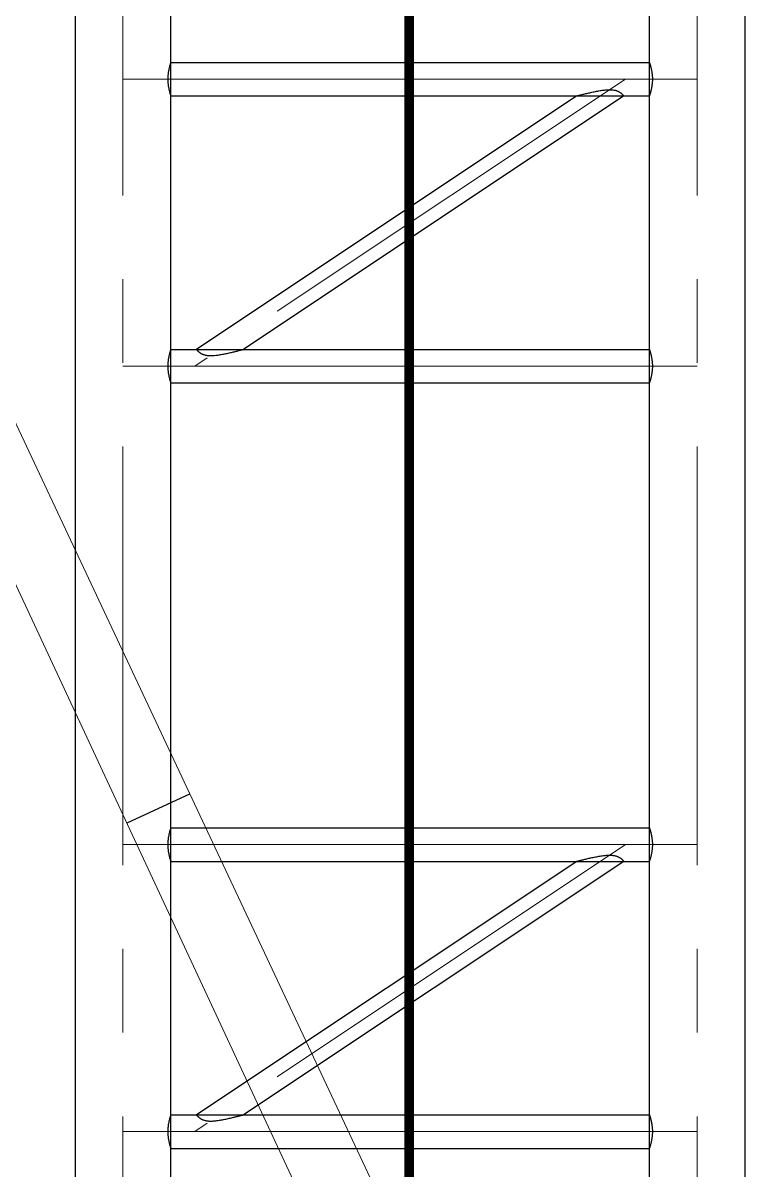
# Model space of a CAD drawing. Extents: x 1767995 to 4174245, y 542814 to 862564.
# Drawn here: x 3443239 to 3450784, y 832045 to 844034 of the extents above; entities that cross this region are included whole.
import ezdxf

# ---------------------------------------------------------------- set-up
doc = ezdxf.new("R2010")
doc.units = 0
doc.header["$LTSCALE"] = 3500
doc.linetypes.add('ACAD_ISO08W100', pattern=[36, 24, -3, 6, -3])
doc.linetypes.add('CENTER', pattern=[2, 1.25, -0.25, 0.25, -0.25])
for name, color, linetype, lineweight in [('1粗实线', 1, 'Continuous', 30), ('3中心线', 6, 'CENTER', 18), ('细实线', 7, 'Continuous', 15)]:
    doc.layers.add(name, color=color, linetype=linetype, lineweight=lineweight)

# ---------------------------------------------------------------- blocks, each defined once
blk = doc.blocks.new('rgdfggfg')
at = {"color": 7}
blk.add_line((12325430, -1138227), (12326086, -1138533), dxfattribs=at)
at = {"layer": '细实线', "color": 1}
for p, q in [((12334648, -1118597), (12321883, -1145780)), ((12335281, -1118797), (12322709, -1145780))]:
    blk.add_line(p, q, dxfattribs=at)
blk = doc.blocks.new('etretrt')
at = {"color": 1, "linetype": 'ACAD_ISO08W100', "lineweight": 13, "ltscale": 50}
for p, q in [((92131, 57416, 0), (98131, 57416, 0)), ((92131, 49416, 0), (98131, 49416, 0))]:
    blk.add_line(p, q, dxfattribs=at)
at = {"layer": '1粗实线'}
for p, q in [((91631, 70575, 0), (91631, 12025, 0)), ((97631, 70575, 0), (97631, 11995, 0)), ((92631, 60591, 0), (97631, 60591, 0)), ((92631, 60240, 0), (97631, 60240, 0)), ((96872, 60240, 0), (92899, 57591, 0)), ((97364, 60240, 0), (93391, 57591, 0)), ((92631, 57591, 0), (97631, 57591, 0)), ((92631, 57240, 0), (97631, 57240, 0)), ((92631, 52591, 0), (97631, 52591, 0)), ((92631, 52240, 0), (97631, 52240, 0)), ((96872, 52240, 0), (92899, 49591, 0)), ((97364, 52240, 0), (93391, 49591, 0)), ((92631, 49591, 0), (97631, 49591, 0)), ((92631, 49240, 0), (97631, 49240, 0))]:
    blk.add_line(p, q, dxfattribs=at)
at = {"layer": '1粗实线', "elevation": 0}
for points in [[(92631, 12025), (92631, 70575)], [(98631, 11995), (98631, 70575)]]:
    blk.add_lwpolyline(points, dxfattribs=at)
at = {"layer": '1粗实线'}
for points in [[(92631, 60591), (92631, 60591), (92631, 60591), (92631, 60590), (92631, 60589), (92630, 60588), (92630, 60586), (92629, 60585), (92628, 60583), (92628, 60580), (92627, 60578), (92626, 60575), (92625, 60572), (92624, 60569), (92623, 60565), (92622, 60562), (92621, 60558), (92619, 60553), (92618, 60549), (92617, 60544), (92616, 60540), (92615, 60535), (92613, 60530), (92612, 60524), (92611, 60519), (92610, 60513), (92609, 60507), (92607, 60501), (92606, 60495), (92605, 60489), (92604, 60483), (92604, 60476), (92603, 60470), (92602, 60463), (92601, 60457), (92601, 60450), (92600, 60443), (92600, 60436), (92600, 60429), (92600, 60423), (92600, 60416), (92600, 60409), (92600, 60402), (92600, 60395), (92600, 60388), (92601, 60381), (92601, 60375), (92602, 60368), (92603, 60361), (92604, 60355), (92604, 60348), (92605, 60342), (92606, 60336), (92607, 60330), (92609, 60324), (92610, 60318), (92611, 60312), (92612, 60307), (92613, 60302), (92615, 60296), (92616, 60292), (92617, 60287), (92618, 60282), (92619, 60278), (92621, 60274), (92622, 60270), (92623, 60266), (92624, 60263), (92625, 60259), (92626, 60256), (92627, 60253), (92628, 60251), (92628, 60249), (92629, 60247), (92630, 60245), (92630, 60243), (92631, 60242), (92631, 60241), (92631, 60241), (92631, 60240), (92631, 60240)], [(97631, 60591), (97631, 60591), (97632, 60591), (97632, 60590), (97632, 60589), (97633, 60588), (97633, 60586), (97634, 60585), (97634, 60583), (97635, 60580), (97636, 60578), (97637, 60575), (97638, 60572), (97639, 60569), (97640, 60565), (97641, 60562), (97642, 60558), (97643, 60553), (97645, 60549), (97646, 60544), (97647, 60540), (97648, 60535), (97650, 60530), (97651, 60524), (97652, 60519), (97653, 60513), (97654, 60507), (97655, 60501), (97656, 60495), (97657, 60489), (97658, 60483), (97659, 60476), (97660, 60470), (97661, 60463), (97661, 60457), (97662, 60450), (97662, 60443), (97663, 60436), (97663, 60429), (97663, 60423), (97663, 60416), (97663, 60409), (97663, 60402), (97663, 60395), (97662, 60388), (97662, 60381), (97661, 60375), (97661, 60368), (97660, 60361), (97659, 60355), (97658, 60348), (97657, 60342), (97656, 60336), (97655, 60330), (97654, 60324), (97653, 60318), (97652, 60312), (97651, 60307), (97650, 60302), (97648, 60296), (97647, 60292), (97646, 60287), (97645, 60282), (97643, 60278), (97642, 60274), (97641, 60270), (97640, 60266), (97639, 60263), (97638, 60259), (97637, 60256), (97636, 60253), (97635, 60251), (97634, 60249), (97634, 60247), (97633, 60245), (97633, 60243), (97632, 60242), (97632, 60241), (97632, 60241), (97631, 60240), (97631, 60240)], [(96872, 60240), (96872, 60240), (96873, 60240), (96875, 60241), (96877, 60241), (96880, 60242), (96883, 60243), (96887, 60244), (96892, 60245), (96897, 60247), (96903, 60248), (96909, 60250), (96916, 60251), (96923, 60253), (96931, 60255), (96939, 60257), (96948, 60260), (96957, 60262), (96967, 60264), (96977, 60267), (96988, 60269), (96998, 60272), (97009, 60274), (97021, 60277), (97032, 60279), (97044, 60282), (97056, 60284), (97068, 60287), (97080, 60289), (97092, 60291), (97104, 60294), (97116, 60296), (97128, 60298), (97140, 60299), (97152, 60301), (97163, 60302), (97174, 60303), (97185, 60304), (97196, 60305), (97206, 60305), (97216, 60305), (97225, 60305), (97234, 60305), (97243, 60304), (97251, 60303), (97259, 60302), (97267, 60301), (97274, 60299), (97280, 60298), (97287, 60296), (97293, 60294), (97298, 60291), (97303, 60289), (97308, 60287), (97313, 60284), (97317, 60282), (97321, 60279), (97325, 60277), (97329, 60274), (97332, 60272), (97336, 60269), (97339, 60267), (97341, 60264), (97344, 60262), (97346, 60260), (97349, 60257), (97351, 60255), (97353, 60253), (97354, 60251), (97356, 60250), (97357, 60248), (97359, 60247), (97360, 60245), (97361, 60244), (97362, 60243), (97363, 60242), (97363, 60241), (97364, 60241), (97364, 60240), (97364, 60240), (97364, 60240)], [(92631, 57591), (92631, 57591), (92631, 57591), (92631, 57590), (92631, 57589), (92630, 57588), (92630, 57586), (92629, 57585), (92628, 57583), (92628, 57580), (92627, 57578), (92626, 57575), (92625, 57572), (92624, 57569), (92623, 57565), (92622, 57562), (92621, 57558), (92619, 57553), (92618, 57549), (92617, 57544), (92616, 57540), (92615, 57535), (92613, 57530), (92612, 57524), (92611, 57519), (92610, 57513), (92609, 57507), (92607, 57501), (92606, 57495), (92605, 57489), (92604, 57483), (92604, 57476), (92603, 57470), (92602, 57463), (92601, 57457), (92601, 57450), (92600, 57443), (92600, 57436), (92600, 57429), (92600, 57423), (92600, 57416), (92600, 57409), (92600, 57402), (92600, 57395), (92600, 57388), (92601, 57381), (92601, 57375), (92602, 57368), (92603, 57361), (92604, 57355), (92604, 57348), (92605, 57342), (92606, 57336), (92607, 57330), (92609, 57324), (92610, 57318), (92611, 57312), (92612, 57307), (92613, 57302), (92615, 57296), (92616, 57292), (92617, 57287), (92618, 57282), (92619, 57278), (92621, 57274), (92622, 57270), (92623, 57266), (92624, 57263), (92625, 57259), (92626, 57256), (92627, 57253), (92628, 57251), (92628, 57249), (92629, 57247), (92630, 57245), (92630, 57243), (92631, 57242), (92631, 57241), (92631, 57241), (92631, 57240), (92631, 57240)], [(92899, 57591), (92899, 57591), (92899, 57591), (92899, 57590), (92900, 57590), (92900, 57589), (92901, 57588), (92902, 57587), (92903, 57586), (92904, 57585), (92905, 57583), (92907, 57582), (92908, 57580), (92910, 57578), (92912, 57576), (92914, 57574), (92916, 57572), (92919, 57569), (92921, 57567), (92924, 57565), (92927, 57562), (92930, 57560), (92934, 57557), (92938, 57555), (92941, 57552), (92945, 57549), (92950, 57547), (92955, 57545), (92959, 57542), (92965, 57540), (92970, 57538), (92976, 57536), (92983, 57534), (92989, 57532), (92996, 57530), (93004, 57529), (93011, 57528), (93020, 57527), (93028, 57526), (93037, 57526), (93047, 57526), (93057, 57526), (93067, 57526), (93078, 57527), (93088, 57528), (93100, 57529), (93111, 57530), (93123, 57532), (93135, 57534), (93147, 57536), (93159, 57538), (93171, 57540), (93183, 57542), (93195, 57545), (93207, 57547), (93219, 57549), (93231, 57552), (93242, 57555), (93254, 57557), (93265, 57560), (93275, 57562), (93286, 57565), (93296, 57567), (93305, 57569), (93315, 57572), (93323, 57574), (93332, 57576), (93340, 57578), (93347, 57580), (93354, 57582), (93360, 57583), (93366, 57585), (93371, 57586), (93376, 57587), (93380, 57588), (93383, 57589), (93386, 57590), (93388, 57590), (93389, 57591), (93390, 57591), (93391, 57591)], [(97631, 57591), (97631, 57591), (97632, 57591), (97632, 57590), (97632, 57589), (97633, 57588), (97633, 57586), (97634, 57585), (97634, 57583), (97635, 57580), (97636, 57578), (97637, 57575), (97638, 57572), (97639, 57569), (97640, 57565), (97641, 57562), (97642, 57558), (97643, 57553), (97645, 57549), (97646, 57544), (97647, 57540), (97648, 57535), (97650, 57530), (97651, 57524), (97652, 57519), (97653, 57513), (97654, 57507), (97655, 57501), (97656, 57495), (97657, 57489), (97658, 57483), (97659, 57476), (97660, 57470), (97661, 57463), (97661, 57457), (97662, 57450), (97662, 57443), (97663, 57436), (97663, 57429), (97663, 57423), (97663, 57416), (97663, 57409), (97663, 57402), (97663, 57395), (97662, 57388), (97662, 57381), (97661, 57375), (97661, 57368), (97660, 57361), (97659, 57355), (97658, 57348), (97657, 57342), (97656, 57336), (97655, 57330), (97654, 57324), (97653, 57318), (97652, 57312), (97651, 57307), (97650, 57302), (97648, 57296), (97647, 57292), (97646, 57287), (97645, 57282), (97643, 57278), (97642, 57274), (97641, 57270), (97640, 57266), (97639, 57263), (97638, 57259), (97637, 57256), (97636, 57253), (97635, 57251), (97634, 57249), (97634, 57247), (97633, 57245), (97633, 57243), (97632, 57242), (97632, 57241), (97632, 57241), (97631, 57240), (97631, 57240)], [(92631, 52591), (92631, 52591), (92631, 52591), (92631, 52590), (92631, 52589), (92630, 52588), (92630, 52586), (92629, 52585), (92628, 52583), (92628, 52580), (92627, 52578), (92626, 52575), (92625, 52572), (92624, 52569), (92623, 52565), (92622, 52562), (92621, 52558), (92619, 52553), (92618, 52549), (92617, 52544), (92616, 52540), (92615, 52535), (92613, 52530), (92612, 52524), (92611, 52519), (92610, 52513), (92609, 52507), (92607, 52501), (92606, 52495), (92605, 52489), (92604, 52483), (92604, 52476), (92603, 52470), (92602, 52463), (92601, 52457), (92601, 52450), (92600, 52443), (92600, 52436), (92600, 52429), (92600, 52423), (92600, 52416), (92600, 52409), (92600, 52402), (92600, 52395), (92600, 52388), (92601, 52381), (92601, 52375), (92602, 52368), (92603, 52361), (92604, 52355), (92604, 52348), (92605, 52342), (92606, 52336), (92607, 52330), (92609, 52324), (92610, 52318), (92611, 52312), (92612, 52307), (92613, 52302), (92615, 52296), (92616, 52292), (92617, 52287), (92618, 52282), (92619, 52278), (92621, 52274), (92622, 52270), (92623, 52266), (92624, 52263), (92625, 52259), (92626, 52256), (92627, 52253), (92628, 52251), (92628, 52249), (92629, 52247), (92630, 52245), (92630, 52243), (92631, 52242), (92631, 52241), (92631, 52241), (92631, 52240), (92631, 52240)], [(97631, 52591), (97631, 52591), (97632, 52591), (97632, 52590), (97632, 52589), (97633, 52588), (97633, 52586), (97634, 52585), (97634, 52583), (97635, 52580), (97636, 52578), (97637, 52575), (97638, 52572), (97639, 52569), (97640, 52565), (97641, 52562), (97642, 52558), (97643, 52553), (97645, 52549), (97646, 52544), (97647, 52540), (97648, 52535), (97650, 52530), (97651, 52524), (97652, 52519), (97653, 52513), (97654, 52507), (97655, 52501), (97656, 52495), (97657, 52489), (97658, 52483), (97659, 52476), (97660, 52470), (97661, 52463), (97661, 52457), (97662, 52450), (97662, 52443), (97663, 52436), (97663, 52429), (97663, 52423), (97663, 52416), (97663, 52409), (97663, 52402), (97663, 52395), (97662, 52388), (97662, 52381), (97661, 52375), (97661, 52368), (97660, 52361), (97659, 52355), (97658, 52348), (97657, 52342), (97656, 52336), (97655, 52330), (97654, 52324), (97653, 52318), (97652, 52312), (97651, 52307), (97650, 52302), (97648, 52296), (97647, 52292), (97646, 52287), (97645, 52282), (97643, 52278), (97642, 52274), (97641, 52270), (97640, 52266), (97639, 52263), (97638, 52259), (97637, 52256), (97636, 52253), (97635, 52251), (97634, 52249), (97634, 52247), (97633, 52245), (97633, 52243), (97632, 52242), (97632, 52241), (97632, 52241), (97631, 52240), (97631, 52240)], [(96872, 52240), (96872, 52240), (96873, 52240), (96875, 52241), (96877, 52241), (96880, 52242), (96883, 52243), (96887, 52244), (96892, 52245), (96897, 52247), (96903, 52248), (96909, 52250), (96916, 52251), (96923, 52253), (96931, 52255), (96939, 52257), (96948, 52260), (96957, 52262), (96967, 52264), (96977, 52267), (96988, 52269), (96998, 52272), (97009, 52274), (97021, 52277), (97032, 52279), (97044, 52282), (97056, 52284), (97068, 52287), (97080, 52289), (97092, 52291), (97104, 52294), (97116, 52296), (97128, 52298), (97140, 52299), (97152, 52301), (97163, 52302), (97174, 52303), (97185, 52304), (97196, 52305), (97206, 52305), (97216, 52305), (97225, 52305), (97234, 52305), (97243, 52304), (97251, 52303), (97259, 52302), (97267, 52301), (97274, 52299), (97280, 52298), (97287, 52296), (97293, 52294), (97298, 52291), (97303, 52289), (97308, 52287), (97313, 52284), (97317, 52282), (97321, 52279), (97325, 52277), (97329, 52274), (97332, 52272), (97336, 52269), (97339, 52267), (97341, 52264), (97344, 52262), (97346, 52260), (97349, 52257), (97351, 52255), (97353, 52253), (97354, 52251), (97356, 52250), (97357, 52248), (97359, 52247), (97360, 52245), (97361, 52244), (97362, 52243), (97363, 52242), (97363, 52241), (97364, 52241), (97364, 52240), (97364, 52240), (97364, 52240)], [(92631, 49591), (92631, 49591), (92631, 49591), (92631, 49590), (92631, 49589), (92630, 49588), (92630, 49586), (92629, 49585), (92628, 49583), (92628, 49580), (92627, 49578), (92626, 49575), (92625, 49572), (92624, 49569), (92623, 49565), (92622, 49562), (92621, 49558), (92619, 49553), (92618, 49549), (92617, 49544), (92616, 49540), (92615, 49535), (92613, 49530), (92612, 49524), (92611, 49519), (92610, 49513), (92609, 49507), (92607, 49501), (92606, 49495), (92605, 49489), (92604, 49483), (92604, 49476), (92603, 49470), (92602, 49463), (92601, 49457), (92601, 49450), (92600, 49443), (92600, 49436), (92600, 49429), (92600, 49423), (92600, 49416), (92600, 49409), (92600, 49402), (92600, 49395), (92600, 49388), (92601, 49381), (92601, 49375), (92602, 49368), (92603, 49361), (92604, 49355), (92604, 49348), (92605, 49342), (92606, 49336), (92607, 49330), (92609, 49324), (92610, 49318), (92611, 49312), (92612, 49307), (92613, 49302), (92615, 49296), (92616, 49292), (92617, 49287), (92618, 49282), (92619, 49278), (92621, 49274), (92622, 49270), (92623, 49266), (92624, 49263), (92625, 49259), (92626, 49256), (92627, 49253), (92628, 49251), (92628, 49249), (92629, 49247), (92630, 49245), (92630, 49243), (92631, 49242), (92631, 49241), (92631, 49241), (92631, 49240), (92631, 49240)], [(92899, 49591), (92899, 49591), (92899, 49591), (92899, 49590), (92900, 49590), (92900, 49589), (92901, 49588), (92902, 49587), (92903, 49586), (92904, 49585), (92905, 49583), (92907, 49582), (92908, 49580), (92910, 49578), (92912, 49576), (92914, 49574), (92916, 49572), (92919, 49569), (92921, 49567), (92924, 49565), (92927, 49562), (92930, 49560), (92934, 49557), (92938, 49555), (92941, 49552), (92945, 49549), (92950, 49547), (92955, 49545), (92959, 49542), (92965, 49540), (92970, 49538), (92976, 49536), (92983, 49534), (92989, 49532), (92996, 49530), (93004, 49529), (93011, 49528), (93020, 49527), (93028, 49526), (93037, 49526), (93047, 49526), (93057, 49526), (93067, 49526), (93078, 49527), (93088, 49528), (93100, 49529), (93111, 49530), (93123, 49532), (93135, 49534), (93147, 49536), (93159, 49538), (93171, 49540), (93183, 49542), (93195, 49545), (93207, 49547), (93219, 49549), (93231, 49552), (93242, 49555), (93254, 49557), (93265, 49560), (93275, 49562), (93286, 49565), (93296, 49567), (93305, 49569), (93315, 49572), (93323, 49574), (93332, 49576), (93340, 49578), (93347, 49580), (93354, 49582), (93360, 49583), (93366, 49585), (93371, 49586), (93376, 49587), (93380, 49588), (93383, 49589), (93386, 49590), (93388, 49590), (93389, 49591), (93390, 49591), (93391, 49591)], [(97631, 49591), (97631, 49591), (97632, 49591), (97632, 49590), (97632, 49589), (97633, 49588), (97633, 49586), (97634, 49585), (97634, 49583), (97635, 49580), (97636, 49578), (97637, 49575), (97638, 49572), (97639, 49569), (97640, 49565), (97641, 49562), (97642, 49558), (97643, 49553), (97645, 49549), (97646, 49544), (97647, 49540), (97648, 49535), (97650, 49530), (97651, 49524), (97652, 49519), (97653, 49513), (97654, 49507), (97655, 49501), (97656, 49495), (97657, 49489), (97658, 49483), (97659, 49476), (97660, 49470), (97661, 49463), (97661, 49457), (97662, 49450), (97662, 49443), (97663, 49436), (97663, 49429), (97663, 49423), (97663, 49416), (97663, 49409), (97663, 49402), (97663, 49395), (97662, 49388), (97662, 49381), (97661, 49375), (97661, 49368), (97660, 49361), (97659, 49355), (97658, 49348), (97657, 49342), (97656, 49336), (97655, 49330), (97654, 49324), (97653, 49318), (97652, 49312), (97651, 49307), (97650, 49302), (97648, 49296), (97647, 49292), (97646, 49287), (97645, 49282), (97643, 49278), (97642, 49274), (97641, 49270), (97640, 49266), (97639, 49263), (97638, 49259), (97637, 49256), (97636, 49253), (97635, 49251), (97634, 49249), (97634, 49247), (97633, 49245), (97633, 49243), (97632, 49242), (97632, 49241), (97632, 49241), (97631, 49240), (97631, 49240)]]:
    blk.add_lwpolyline(points, dxfattribs=at)
at = {"layer": '3中心线'}
for p, q in [((92131, 70575, 0), (92131, 12025, 0)), ((98131, 70575, 0), (98131, 11995, 0)), ((92131, 60416, 0), (98131, 60416, 0)), ((97381, 60416, 0), (92881, 57416, 0)), ((92131, 57416, 0), (98131, 57416, 0)), ((92131, 52416, 0), (98131, 52416, 0)), ((97381, 52416, 0), (92881, 49416, 0)), ((92131, 49416, 0), (98131, 49416, 0))]:
    blk.add_line(p, q, dxfattribs=at)
at = {"layer": '3中心线', "color": 1, "linetype": 'ACAD_ISO08W100', "lineweight": 13, "ltscale": 50}
for p, q in [((92131, 60416, 0), (98131, 60416, 0)), ((92131, 52416, 0), (98131, 52416, 0))]:
    blk.add_line(p, q, dxfattribs=at)
at = {"layer": '细实线', "ltscale": 3, "const_width": 100, "elevation": 0}
blk.add_lwpolyline([(95122, 46449), (95122, 73702)], dxfattribs=at)

msp = doc.modelspace()

# ---------------------------------------------------------------- block references
at = {"color": 7, "xscale": -1}
msp.add_blockref('rgdfggfg', (15770410.8, 1974201.8), dxfattribs=at)
at = {"layer": '3中心线'}
msp.add_blockref('etretrt', (3352152.9, 783030.9), dxfattribs=at)

doc.saveas('drawing.dxf')
